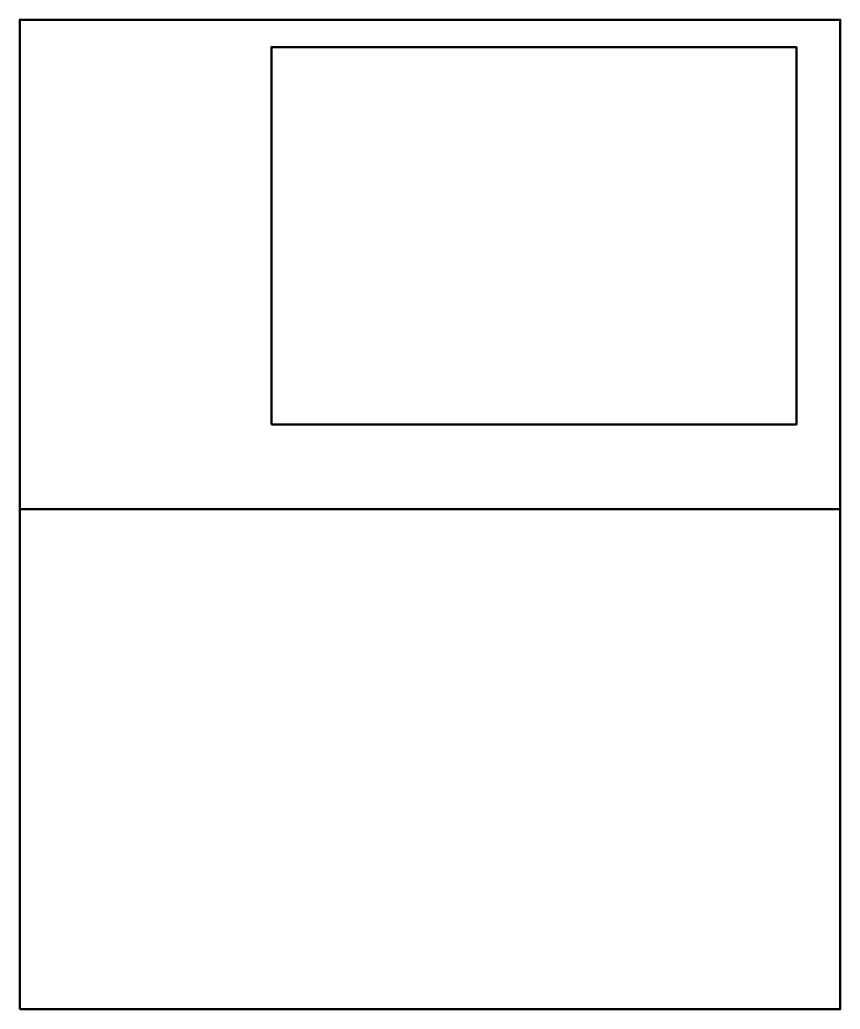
# Model space of a CAD drawing. Header units: millimetres. Extents: x 0 to 150, y 0 to 181.
import ezdxf

# ---------------------------------------------------------------- set-up
doc = ezdxf.new("R2010")
doc.units = ezdxf.units.MM
for name, color, linetype, lineweight in [('IV_BEND_DOWN', 250, 'Continuous', 50), ('IV_INTERIOR_PROFILES', 7, 'Continuous', 50), ('IV_OUTER_PROFILE', 7, 'Continuous', 50)]:
    doc.layers.add(name, color=color, linetype=linetype, lineweight=lineweight)

msp = doc.modelspace()

# ---------------------------------------------------------------- linework, layer by layer
at = {"layer": 'IV_BEND_DOWN'}
msp.add_line((0, 91.45), (150, 91.45), dxfattribs=at)
at = {"layer": 'IV_INTERIOR_PROFILES', "flags": 128}
msp.add_lwpolyline([(46, 106.89), (46, 175.89), (142, 175.89), (142, 106.89)], close=True, dxfattribs=at)
at = {"layer": 'IV_OUTER_PROFILE', "flags": 128}
msp.add_lwpolyline([(0, 0), (0, 180.89), (150, 180.89), (150, 0)], close=True, dxfattribs=at)

doc.saveas('drawing.dxf')
